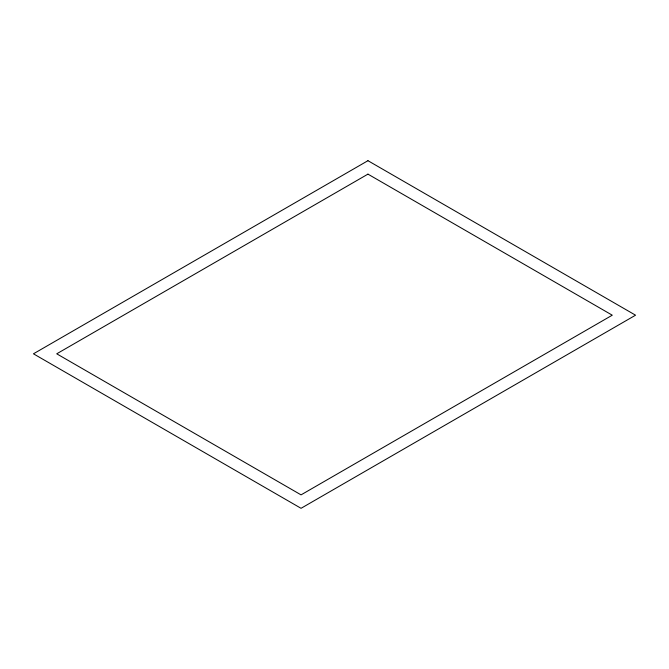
<?xml version="1.0" encoding="UTF-8"?>
<svg xmlns="http://www.w3.org/2000/svg" width="669" height="669" viewBox="0 0 669 669"><rect width="100%" height="100%" fill="white"/><g stroke="black" fill="none" stroke-linecap="round" stroke-linejoin="round"><path stroke-width="1" d="M367.95 160.694L33.45 353.809L301.05 508.306L635.55 315.191L367.95 160.694M367.95 174.132L56.731 353.809L301.05 494.868L612.269 315.191L367.95 174.132"/></g></svg>
